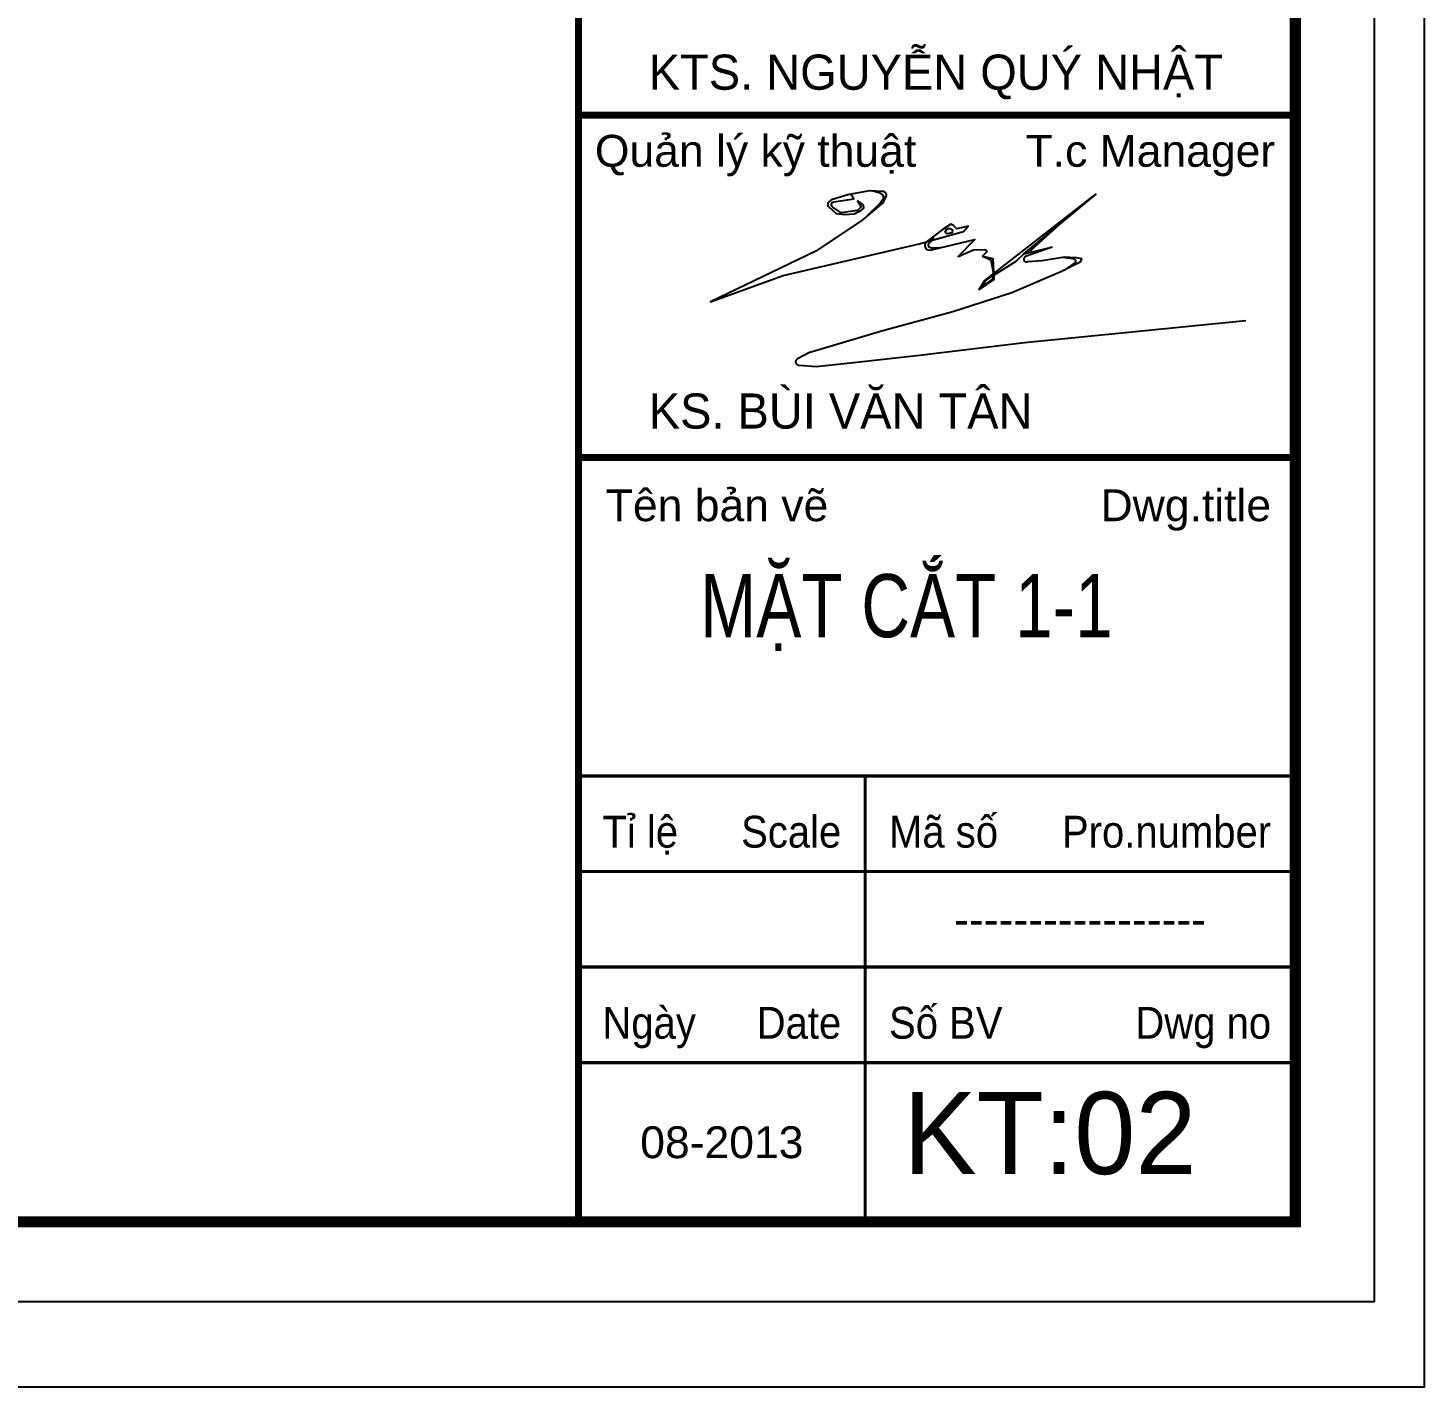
# Model space of a CAD drawing. Header units: millimetres. Extents: x -34806 to 662668, y 63228 to 99452.
# Drawn here: x 507895 to 516054, y 68042 to 75982 of the extents above; entities that cross this region are included whole.
import ezdxf
from ezdxf.enums import TextEntityAlignment as Align

# ---------------------------------------------------------------- set-up
doc = ezdxf.new("R2010")
doc.units = ezdxf.units.MM
doc.header["$LTSCALE"] = 200
doc.header["$MEASUREMENT"] = 0
doc.layers.get('0').update_dxf_attribs({"color": 95, "linetype": 'CONTINUOUS'})
doc.layers.get('DEFPOINTS').update_dxf_attribs({"linetype": 'CONTINUOUS'})
doc.layers.add('hacth', color=251, linetype='CONTINUOUS', lineweight=13)
for name, color, linetype in [('KHUNGTEN', 7, 'CONTINUOUS'), ('TEXT', 7, 'CONTINUOUS'), ('TEXT2', 6, 'CONTINUOUS'), ('TH', 4, 'CONTINUOUS'), ('TUONG', 2, 'CONTINUOUS')]:
    doc.layers.add(name, color=color, linetype=linetype)
doc.styles.add('Arial iso', font='VNARIAL.ttf')
doc.styles.add('STYLE2', font='VHHELS.ttf')
doc.styles.add('VNCC-COM', font='VHAVAN.ttf', dxfattribs={"width": 0.8})
doc.styles.add('VNCC-SIM', font='VHAVAN.ttf', dxfattribs={"width": 0.85})

# ---------------------------------------------------------------- blocks, each defined once
blk = doc.blocks.new('eyey')
at = {"layer": 'TEXT'}
blk.add_lwpolyline([(857597.7784698447, -329566.1597198645), (858220.8684598543, -330064.1828270011), (858651.2741497727, -330415.1863401976), (858732.4816285586, -330999.4006002705), (857985.3183525335, -331594.4370983142), (857001.4323253259, -332039.7196062399), (855250.6599088833, -332170.112307299), (853778.1142708845, -331988.3733455261), (852444.0086975675, -330783.4443682261, -0.4387420732035356), (852435.2025204385, -329839.1718761033), (853067.5299179014, -329328.5725820843), (855860.1320992094, -328455.6895425018), (859861.7376673985, -327751.5960971905), (862168.7896355102, -327860.6157263966, -0.5275310693942133), (862823.6771877836, -328922.2772712592), (862262.5027936725, -329996.898361277), (858500.5704999305, -333189.543376221), (849997.6542041274, -338817.7279574993), (830762.8298983788, -348112.496940686), (844015.1202739384, -343246.5846633237), (868918.361263819, -337466.2373806556), (876987.9289118834, -335232.1067873013), (877865.6944523277, -334275.4039879927), (875790.9697122788, -334753.7536913712), (875192.4976779204, -334115.9506943153), (874673.8108188249, -333916.6383179073), (873077.8727847952, -334913.2069850486), (870284.975551161, -337065.7908279059, 0.8764844093141759), (871162.7410916053, -338580.5750662583), (879062.6536519332, -336707.0285503721), (876030.3630652884, -339776.4527172559), (878863.1604519989, -338580.5750662583), (880913.7287284965, -338537.5235929542, -0.678970166460866), (881138.1500672977, -339070.045552103), (880464.8860508939, -339742.7036190346), (882365.522352865, -340167.2406770588), (882523.292127654, -344013.5149398834), (879841.1076054554, -345842.0694432432), (880913.9783881567, -344171.1498261775), (901169.782094365, -328429.9909680119), (888029.9217860904, -339316.2429845437), (893139.1235261774, -338110.2080355893), (888338.7205248261, -339821.0952970205, 1.044823063100973), (888703.669990927, -340718.6082575001), (891398.6325484971, -340550.324153341), (895469.14418309, -339849.141516863), (897602.6599905556, -339989.3760086281), (898585.1993686827, -340157.6601127867), (898360.6191555522, -340830.7965294222), (894793.2473920807, -342629.8494085228), (885862.6262699636, -346421.1779139295), (875047.2714097286, -349906.6849015268), (862288.5657491796, -353363.229680488), (853242.4959475147, -356064.2804726065), (848722.8163212156, -357410.553305877), (846645.451241116, -358532.4462027523, 0.7905998977966673), (846954.2499798518, -359682.3853194701), (850073.5053483704, -359907.1282588319), (857432.7080413345, -359122.0308711972), (868980.4584303806, -357831.6740649558), (888178.4087607618, -355521.9811812226), (928630.1356817875, -351508.752694266)], format="xyb", dxfattribs=at)
at = {"layer": 'TEXT2'}
blk.add_lwpolyline([(874448.7464172607, -334605.8452490458), (875012.5762823103, -334915.6733696895), (874942.0966034988, -335493.0821722808), (873969.4906536965, -335662.0787121678), (873645.288670429, -335352.2505915241), (873983.5850763703, -334803.0067480641), (874448.7464172607, -334605.8452490458)], dxfattribs=at)
at = {"layer": 'TH'}
for points in [[(857597.7784698447, -329566.1597198645), (858323.7811982483, -330711.3594427129), (857636.4454555046, -331413.6921540095), (854668.3779252609, -331803.876239719), (853121.8573731985, -330758.1834328264, -0.6401793330689196), (853278.0686664684, -329806.1318210593), (856949.1021473156, -329244.2676875527), (856368.5116244846, -328366.2387744596)], [(872753.2478665, -338203.3698245747), (871152.3613020675, -338252.4441324958, -0.6729426760133931), (870752.2098237816, -337348.5667461754, 0.0842919817719981), (871681.4241679781, -335989.4989064772, -4.562571182012594)], [(895092.4820307473, -339914.0249970616), (897074.4104099032, -340190.2659212915, -0.6042127544131729), (897359.7789677372, -340983.6275633761), (895355.5532730982, -342346.2742497636)]]:
    blk.add_lwpolyline(points, format="xyb", dxfattribs=at)
for points in [[(882530.3440108702, -343231.6126771234), (886627.765041572, -340681.2834104319), (888029.9217860904, -339316.2429845437), (901169.782094365, -328429.9909680119), (895229.782294542, -333351.2255383902), (888856.0109046728, -339121.2433743023)], [(880464.8860508939, -339742.7036190346), (882016.0290894052, -340407.2127782536), (882479.8438045379, -342954.2869148229)], [(882369.1310697813, -343260.969079936), (882329.9571993556, -343965.3610697432), (880466.7320192959, -345240.5328173159), (881027.5735338591, -344277.6216495169), (882369.1310697813, -343260.969079936)]]:
    blk.add_lwpolyline(points, dxfattribs=at)
at = {"layer": 'TUONG'}
blk.add_lwpolyline([(860168.411084842, -327766.087934704), (861604.0443517035, -328109.9037728786, -0.3773590979082146), (862395.5108693689, -329232.5803490552), (861838.5579931596, -329994.0520109144), (859244.9497468884, -332557.8098662955)], format="xyb", dxfattribs=at)
blk = doc.blocks.new('khung')
at = {"layer": 'DEFPOINTS', "color": 8}
blk.add_lwpolyline([(0, 0), (31503.2142857092, 0), (31503.2142857092, 22274.99999999884), (0, 22274.99999999884)], close=True, dxfattribs=at)
at = {"layer": 'KHUNGTEN', "color": 4}
for points, const_width in [([(847.8094161225017, 388.0662020905293), (31116.97317918693, 388.0662020905293), (31116.97317918693, 21886.93379790831), (847.8094161225017, 21886.93379790831)], 54.32926829268017), ([(27622.55226480344, 21886.93379790831), (31115.14808361861, 21886.93379790831), (31115.14808361861, 388.0662020905293), (27622.55226480344, 388.0662020905293)], 34.92595818815155)]:
    blk.add_lwpolyline(points, close=True, dxfattribs=dict(at, const_width=const_width))
at = {"layer": 'KHUNGTEN', "color": 4, "const_width": 34.92595818815155}
for points in [[(27622.55226481799, 5782.187998667694), (31115.14808360278, 5782.187998667694)], [(27622.55226480344, 4113.501742160006), (31115.14808358822, 4113.501742160006)]]:
    blk.add_lwpolyline(points, dxfattribs=at)
at = {"layer": 'KHUNGTEN', "color": 8, "const_width": 15.52264808362291}
for points in [[(27622.55226480344, 2561.236933797423), (31115.14808358822, 2561.236933797423)], [(29019.59059232916, 2561.236933797423), (29019.59059232916, 388.0662020905293)], [(27622.55226480344, 2095.557491288753), (31115.14808358822, 2095.557491288753)], [(27622.55226480344, 1629.8780487802), (31115.14808358822, 1629.8780487802)], [(27622.55226480344, 1164.198606271704), (31115.14808358822, 1164.198606271704)]]:
    blk.add_lwpolyline(points, dxfattribs=at)
at = {"layer": 'TEXT2', "xscale": 0.02667135677802435, "yscale": 0.02667135642843732, "zscale": 0.02667135655464699}
blk.add_blockref('eyey', (6108.167336042343, 14155.98885239058), dxfattribs=at)
at = {"layer": 'KHUNGTEN', "color": 8, "style": 'Arial iso'}
for s, width, p in [('Qu¶n lý kü thuËt', 0.9999999941723045, (27702.09455099722, 5530.399133629726)), ('T.c Manager', 0.9999999941723045, (29801.65436840915, 5530.399133629726)), ('Tªn b¶n vÏ', 0.9999999941723045, (27755.09560542007, 3803.048780487559)), ('TØ lÖ', 0.9, (27738.97212543071, 2211.977351916023)), ('M· sè', 0.9, (29136.01045295678, 2211.977351916023)), ('Ngµy', 0.9, (27738.97212543071, 1280.618466898857)), ('Sè BV', 0.9, (29136.01045295678, 1280.618466898857))]:
    blk.add_text(s, height=155.2264808362291, dxfattribs=dict(at, width=width)).set_placement(p)
for s, width, p in [('Dwg.title', 0.9999999941723045, (30998.72822296189, 3803.048780487559)), ('Scale', 0.9, (28903.17073170212, 2211.977351916023)), ('Pro.number', 0.9, (30998.72822296189, 2211.977351916023)), ('Date', 0.9, (28903.17073170212, 1280.618466898857)), ('Dwg no', 0.9, (30998.72822296189, 1280.618466898857))]:
    blk.add_text(s, height=155.2264808362291, dxfattribs=dict(at, width=width)).set_placement(p, align=Align.RIGHT)
at = {"layer": 'KHUNGTEN', "color": 7, "style": 'Arial iso'}
for s, p in [('-----------------', (30067.36933795956, 1862.717770034389)), ('08-2013', (28321.07142856647, 776.1324041811167))]:
    blk.add_text(s, height=155.2264808362291, dxfattribs=at).set_placement(p, align=Align.MIDDLE_CENTER)
at = {"layer": 'TEXT', "style": 'VNCC-SIM'}
for s, p in [('kts. nguyÔn quý nhËt', (27964.70446829357, 5905.736146750534)), ('ks. bïi v¨n t©n', (27964.70446827773, 4254.224072881108))]:
    blk.add_text(s, height=171.2679187716377, dxfattribs=at).set_placement(p)

msp = doc.modelspace()

# ---------------------------------------------------------------- linework, layer by layer
msp.add_lwpolyline([(477290.5292282535, 95743.31033993259), (516053.5992239007, 95743.31033993259), (516053.5992239007, 68042.14837019405), (477290.5292282535, 68042.14837019405)], close=True)

# ---------------------------------------------------------------- block references
at = {"layer": 'hacth', "xscale": 1.198705302042072, "yscale": 1.198705363407498, "zscale": 1.198705370056713}
msp.add_blockref('khung', (478001.4142515317, 68542.14837019405), dxfattribs=at)

# ---------------------------------------------------------------- texts
at = {"layer": 'TEXT', "style": 'VNCC-COM', "width": 0.8}
msp.add_text('mÆt c¾t 1-1', height=368.6616103625308, dxfattribs=at).set_placement((511823.0082573458, 72423.03096391575))
at = {"layer": 'TEXT', "style": 'STYLE2'}
msp.add_text('kt:02', height=480.0910004076346, dxfattribs=at).set_placement((513010.7853125945, 69286.52451101597))

doc.saveas('drawing.dxf')
